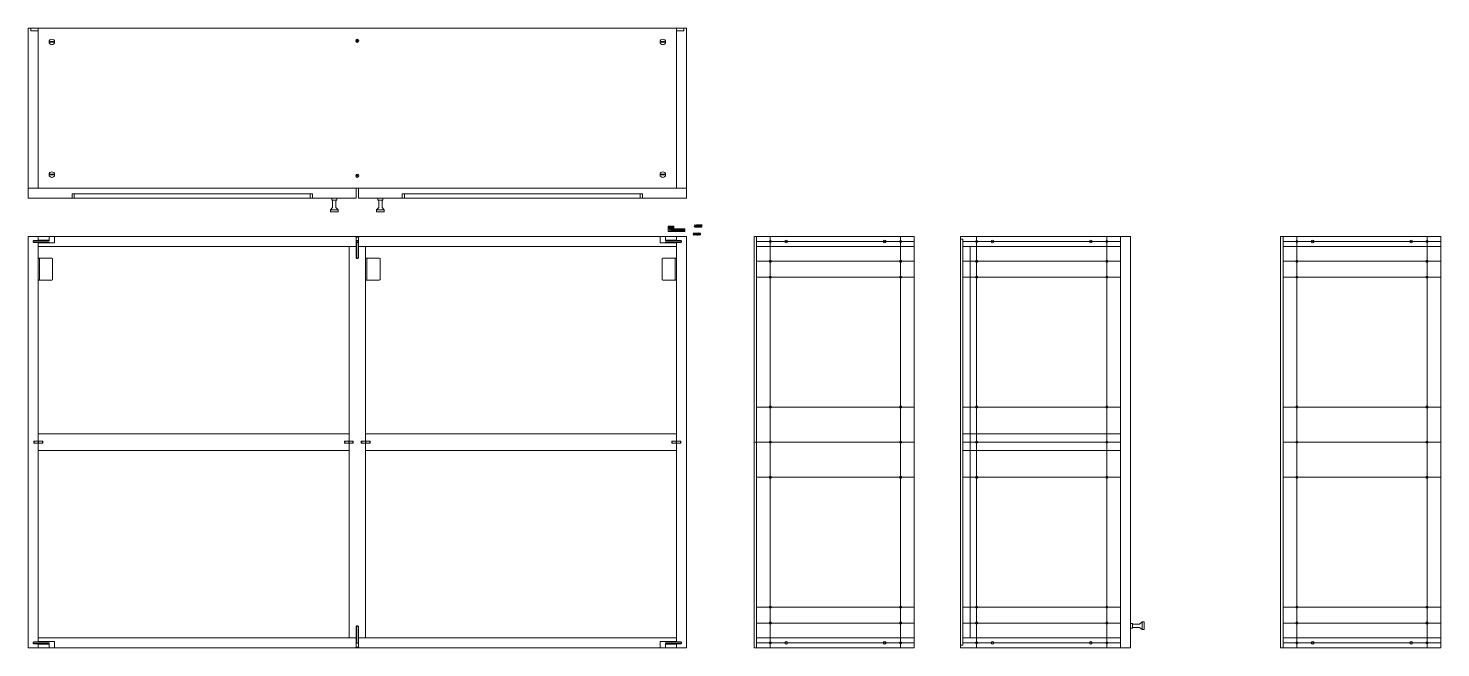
# Model space of a CAD drawing. Header units: centimetres. Extents: x -1165 to 380, y -206 to 683.
# Drawn here: x -1023 to -765.5, y -49 to 64 of the extents above; entities that cross this region are included whole.
import ezdxf

# ---------------------------------------------------------------- set-up
doc = ezdxf.new("R2010")
doc.units = ezdxf.units.CM
doc.header["$MEASUREMENT"] = 0
for name, color, linetype, lineweight in [('0_Num_Penna__6', 6, 'Continuous', 18), ('A-FURN_Num_Penna__251_Num_Penna__251_Num_Penna__2_Num_Penna__251_Num_Penna__251_Num_Penna__251_Num_Penna__251_Num_Penna__251_Num_Penna__251_Num_Penna__251_Num_Penna__251_Num_Penna__3_Num_Penna__3_Num_Penna__3_Num_Penna__3', 3, 'Continuous', 18), ('A-FURN_Num_Penna__252_Num_Penna__252_Num_Penna__3_Num_Penna__252_Num_Penna__252_Num_Penna__252_Num_Penna__252_Num_Penna__252_Num_Penna__252_Num_Penna__252_Num_Penna__252_Num_Penna__252_Num_Penna__252_Num_Penna__252_Num_Penna__3', 3, 'Continuous', 18), ('A-FURN_Num_Penna__252_Num_Penna__252_Num_Penna__3_Num_Penna__252_Num_Penna__252_Num_Penna__252_Num_Penna__252_Num_Penna__252_Num_Penna__252_Num_Penna__252_Num_Penna__252_Num_Penna__252_Num_Penna__252_Num_Penna__252_Num_Penna__5', 5, 'Continuous', 18), ('A-FURN_Num_Penna__252_Num_Penna__252_Num_Penna__3_Num_Penna__252_Num_Penna__252_Num_Penna__252_Num_Penna__252_Num_Penna__252_Num_Penna__252_Num_Penna__252_Num_Penna__252_Num_Penna__252_Num_Penna__252_Num_Penna__252_Num_Penna__6', 6, 'Continuous', 18), ('A-FURN_Num_Penna__252_Num_Penna__252_Num_Penna__3_Num_Penna__252_Num_Penna__252_Num_Penna__252_Num_Penna__252_Num_Penna__252_Num_Penna__252_Num_Penna__252_Num_Penna__252_Num_Penna__252_Num_Penna__252_Num_Penna__6_Num_Penna__6', 6, 'Continuous', 18), ('A-SECT-PATT_Num_Penna__6_Num_Penna__6_Num_Penna__6_Num_Penna__6_Num_Penna__6_Num_Penna__6_Num_Penna__6_Num_Penna__6_Num_Penna__6_Num_Penna__6_Num_Penna__6_Num_Penna__3_Num_Penna__3_Num_Penna__3', 3, 'Continuous', 18), ('A-SECT-PATT_Num_Penna__6_Num_Penna__6_Num_Penna__6_Num_Penna__6_Num_Penna__6_Num_Penna__6_Num_Penna__6_Num_Penna__6_Num_Penna__6_Num_Penna__6_Num_Penna__6_Num_Penna__6_Num_Penna__6_Num_Penna__6', 6, 'Continuous', 18), ('A-SECT-PATT_Num_Penna__6_Num_Penna__6_Num_Penna__6_Num_Penna__6_Num_Penna__6_Num_Penna__6_Num_Penna__6_Num_Penna__6_Num_Penna__6_Num_Penna__6_Num_Penna__6_Num_Penna__6_Num_Penna__6_Num_Penna__9', 9, 'Continuous', 18), ('INFO_Num_Penna__2_Num_Penna__2_Num_Penna__2_Num_Penna__2_Num_Penna__5', 5, 'Continuous', 18), ('PDF10_Solid Fills_Num_Penna__5_Num_Penna__5_Num_Penna__5_Num_Penna__5_Num_Penna__5_Num_Penna__5_Num_Penna__5_Num_Penna__5', 5, 'Continuous', 18), ('PDF16_Geometry_Num_Penna__5_Num_Penna__5_Num_Penna__5_Num_Penna__5_Num_Penna__5_Num_Penna__5_Num_Penna__5_Num_Penna__5_Num_Penna__5_Num_Penna__5_Num_Penna__5_Num_Penna__5_Num_Penna__5_Num_Penna__5', 5, 'Continuous', 18), ('PDF16_Geometry_Num_Penna__6_Num_Penna__6_Num_Penna__3_Num_Penna__3_Num_Penna__3_Num_Penna__3_Num_Penna__3_Num_Penna__3_Num_Penna__3_Num_Penna__3_Num_Penna__3_Num_Penna__3_Num_Penna__3_Num_Penna__3', 3, 'Continuous', 18), ('PDF16_Geometry_Num_Penna__6_Num_Penna__6_Num_Penna__6_Num_Penna__3_Num_Penna__3_Num_Penna__3_Num_Penna__3_Num_Penna__3_Num_Penna__9_Num_Penna__9_Num_Penna__9_Num_Penna__9_Num_Penna__9_Num_Penna__9', 9, 'Continuous', 18), ('PDF16_Geometry_Num_Penna__6_Num_Penna__6_Num_Penna__6_Num_Penna__6_Num_Penna__6_Num_Penna__6_Num_Penna__6_Num_Penna__6_Num_Penna__6_Num_Penna__6_Num_Penna__6_Num_Penna__6_Num_Penna__6_Num_Penna__6', 6, 'Continuous', 18), ('PDF22_Geometry_Num_Penna__1_Num_Penna__255_Num_Penna__3_Num_Penna__3_Num_Penna__3', 3, 'Continuous', 18), ('PDF22_Geometry_Num_Penna__1_Num_Penna__255_Num_Penna__3_Num_Penna__3_Num_Penna__6', 6, 'Continuous', 18), ('PDF22_Geometry_Num_Penna__1_Num_Penna__255_Num_Penna__5_Num_Penna__5_Num_Penna__5', 5, 'Continuous', 18), ('PDF2_Geometry_Num_Penna__7_Num_Penna__7_Num_Penna__7_Num_Penna__7_Num_Penna__7_Num_Penna__7_Num_Penna__7_Num_Penna__5', 5, 'Continuous', 18), ('PDF2_Geometry_Num_Penna__7_Num_Penna__7_Num_Penna__7_Num_Penna__7_Num_Penna__7_Num_Penna__7_Num_Penna__7_Num_Penna__6', 6, 'Continuous', 18), ('PDF_Geometry_Num_Penna__7_Num_Penna__7_Num_Penna__3_Num_Penna__6_Num_Penna__6_Num_Penna__6_Num_Penna__6_Num_Penna__6_Num_Penna__6_Num_Penna__6_Num_Penna__6_Num_Penna__6_Num_Penna__6_Num_Penna__6', 6, 'Continuous', 18), ('VITE_Num_Penna__5', 5, 'Continuous', 18), ('VITE_Num_Penna__6', 6, 'Continuous', 18), ('viti_Num_Penna__5', 5, 'Continuous', 18), ('viti_Num_Penna__6', 6, 'Continuous', 18)]:
    doc.layers.add(name, color=color, linetype=linetype, lineweight=lineweight)

msp = doc.modelspace()

# ---------------------------------------------------------------- linework, layer by layer
at = {"layer": '0_Num_Penna__6', "color": 6, "linetype": 'Continuous', "lineweight": 18}
for p, q in [((-1019.24, 25.33), (-1019.24, 26)), ((-1018.24, 24.84), (-1018.24, 26)), ((-907.84, 24.84), (-907.84, 26)), ((-906.84, 25.33), (-906.84, 26)), ((-906.34, 27.42), (-906.34, 27.87)), ((-906.34, 26.91), (-906.34, 27.42)), ((-905.34, 26.91), (-906.34, 26.91)), ((-905.34, 27.87), (-905.34, 27.4)), ((-903.34, 27.4), (-905.34, 27.4)), ((-1021.24, 25.33), (-1019.24, 25.33)), ((-1019.24, 24.84), (-1019.24, 24.87)), ((-1019.24, 24.84), (-1018.24, 24.84)), ((-906.84, 24.84), (-907.84, 24.84)), ((-904.84, 25.33), (-906.84, 25.33)), ((-906.84, 24.84), (-906.84, 24.87)), ((-1021.24, -48.33), (-1019.24, -48.33)), ((-1019.24, -47.85), (-1018.24, -47.85)), ((-1019.24, -47.85), (-1019.24, -47.87)), ((-1019.24, -48.33), (-1019.24, -49)), ((-1018.24, -47.85), (-1018.24, -49)), ((-906.84, -47.85), (-907.84, -47.85)), ((-907.84, -47.85), (-907.84, -49)), ((-906.84, -47.85), (-906.84, -47.87)), ((-904.84, -48.33), (-906.84, -48.33)), ((-906.84, -48.33), (-906.84, -49))]:
    msp.add_line(p, q, dxfattribs=at)
at = {"layer": 'A-FURN_Num_Penna__251_Num_Penna__251_Num_Penna__2_Num_Penna__251_Num_Penna__251_Num_Penna__251_Num_Penna__251_Num_Penna__251_Num_Penna__251_Num_Penna__251_Num_Penna__251_Num_Penna__3_Num_Penna__3_Num_Penna__3_Num_Penna__3', "color": 3, "linetype": 'Continuous', "lineweight": 18}
for p, q in [((-1015.04, 33), (-1014.64, 33)), ((-971.64, 33), (-971.24, 33)), ((-954.84, 33), (-954.44, 33)), ((-911.44, 33), (-911.04, 33))]:
    msp.add_line(p, q, dxfattribs=at)
at = {"layer": 'A-FURN_Num_Penna__252_Num_Penna__252_Num_Penna__3_Num_Penna__252_Num_Penna__252_Num_Penna__252_Num_Penna__252_Num_Penna__252_Num_Penna__252_Num_Penna__252_Num_Penna__252_Num_Penna__252_Num_Penna__252_Num_Penna__252_Num_Penna__3', "color": 3, "linetype": 'Continuous', "lineweight": 18}
for p, q in [((-962.74, 25.3), (-963.34, 25.3)), ((-962.74, 24.9), (-963.34, 24.9))]:
    msp.add_line(p, q, dxfattribs=at)
at = {"layer": 'A-FURN_Num_Penna__252_Num_Penna__252_Num_Penna__3_Num_Penna__252_Num_Penna__252_Num_Penna__252_Num_Penna__252_Num_Penna__252_Num_Penna__252_Num_Penna__252_Num_Penna__252_Num_Penna__252_Num_Penna__252_Num_Penna__252_Num_Penna__5', "color": 5, "linetype": 'Continuous', "lineweight": 18}
for p, q in [((-962.74, 26), (-963.34, 26)), ((-962.83, 25.88), (-963.24, 25.88)), ((-905.18, 27.3), (-905.18, 27.03)), ((-903.5, 27.3), (-903.5, 27.03)), ((-901.75, 26.58), (-901.83, 26.32)), ((-901.72, 26.32), (-901.64, 26.58)), ((-901.62, 26.58), (-901.7, 26.32)), ((-901.52, 28.06), (-901.6, 27.8)), ((-901.59, 26.32), (-901.51, 26.58)), ((-901.48, 26.58), (-901.56, 26.32)), ((-901.49, 27.8), (-901.41, 28.06)), ((-901.38, 28.06), (-901.46, 27.8)), ((-901.45, 26.32), (-901.37, 26.58)), ((-901.34, 26.58), (-901.43, 26.32)), ((-901.35, 27.8), (-901.27, 28.06)), ((-901.25, 28.06), (-901.33, 27.8)), ((-901.32, 26.32), (-901.24, 26.58)), ((-901.21, 26.58), (-901.29, 26.32)), ((-901.22, 27.8), (-901.14, 28.06)), ((-901.11, 28.06), (-901.19, 27.8)), ((-901.18, 26.32), (-901.1, 26.58)), ((-901.07, 26.58), (-901.15, 26.32)), ((-901.08, 27.8), (-901, 28.06)), ((-900.97, 28.06), (-901.06, 27.8)), ((-901.05, 26.32), (-900.97, 26.58)), ((-900.94, 26.58), (-901.02, 26.32)), ((-900.95, 27.8), (-900.87, 28.06)), ((-900.84, 28.06), (-900.92, 27.8)), ((-900.91, 26.32), (-900.83, 26.58)), ((-900.8, 26.58), (-900.88, 26.32)), ((-900.81, 27.8), (-900.73, 28.06)), ((-900.7, 28.06), (-900.78, 27.8)), ((-900.78, 26.32), (-900.7, 26.58)), ((-900.67, 26.58), (-900.75, 26.32)), ((-900.68, 27.8), (-900.6, 28.06)), ((-900.57, 28.06), (-900.65, 27.8)), ((-900.64, 26.32), (-900.56, 26.58)), ((-900.53, 26.58), (-900.61, 26.32)), ((-900.54, 27.8), (-900.46, 28.06)), ((-900.43, 28.06), (-900.51, 27.8)), ((-900.41, 27.8), (-900.33, 28.06)), ((-900.3, 28.06), (-900.38, 27.8)), ((-1021.24, 25.29), (-1021.24, 25.23)), ((-1021.24, 24.97), (-1021.24, 24.9)), ((-962.83, 25.16), (-963.24, 25.16)), ((-963.17, 24.95), (-963.17, 22.07)), ((-962.91, 22.07), (-962.91, 24.95)), ((-904.84, 25.29), (-904.84, 25.23)), ((-904.84, 24.97), (-904.84, 24.9)), ((-962.91, 22.07), (-963.17, 22.07)), ((-963.17, -47.96), (-963.17, -45.07)), ((-962.91, -45.07), (-963.17, -45.07)), ((-962.91, -45.07), (-962.91, -47.96)), ((-1021.24, -47.97), (-1021.24, -47.91)), ((-1021.24, -48.3), (-1021.24, -48.23)), ((-962.83, -48.16), (-963.24, -48.16)), ((-962.83, -48.88), (-963.24, -48.88)), ((-904.84, -47.97), (-904.84, -47.91)), ((-904.84, -48.3), (-904.84, -48.23)), ((-1019.24, -49), (-1018.24, -49)), ((-962.74, -49), (-963.34, -49))]:
    msp.add_line(p, q, dxfattribs=at)
for centre in [(-884.84, 25.1), (-866.89, 25.1), (-847.23, 25.1), (-829.28, 25.1), (-788.85, 25.1), (-770.9, 25.1), (-884.84, -48.1), (-866.89, -48.1), (-847.23, -48.1), (-829.28, -48.1), (-788.85, -48.1), (-770.9, -48.1)]:
    msp.add_circle(centre, 0.25, dxfattribs=at)
at = {"layer": 'A-FURN_Num_Penna__252_Num_Penna__252_Num_Penna__3_Num_Penna__252_Num_Penna__252_Num_Penna__252_Num_Penna__252_Num_Penna__252_Num_Penna__252_Num_Penna__252_Num_Penna__252_Num_Penna__252_Num_Penna__252_Num_Penna__252_Num_Penna__6', "color": 6, "linetype": 'Continuous', "lineweight": 18}
for p, q in [((-963.34, 25.88), (-963.34, 26)), ((-963.34, 25.88), (-963.24, 25.88)), ((-963.24, 25.88), (-963.24, 22.07)), ((-962.83, 25.88), (-962.74, 25.88)), ((-962.83, 25.88), (-962.83, 22.07)), ((-962.74, 26), (-962.74, 25.88)), ((-905.34, 26.94), (-905.34, 26.91)), ((-901.78, 26.58), (-901.76, 26.65)), ((-901.74, 26.63), (-901.75, 26.58)), ((-901.74, 26.25), (-901.72, 26.32)), ((-901.7, 26.32), (-901.72, 26.26)), ((-901.64, 26.58), (-901.62, 26.65)), ((-901.6, 26.63), (-901.62, 26.58)), ((-901.61, 26.25), (-901.59, 26.32)), ((-901.56, 26.32), (-901.58, 26.26)), ((-901.54, 28.06), (-901.52, 28.13)), ((-901.5, 28.11), (-901.52, 28.06)), ((-901.51, 27.73), (-901.49, 27.8)), ((-901.51, 26.58), (-901.49, 26.65)), ((-901.46, 27.8), (-901.48, 27.74)), ((-901.47, 26.63), (-901.48, 26.58)), ((-901.47, 26.25), (-901.45, 26.32)), ((-901.43, 26.32), (-901.44, 26.26)), ((-901.41, 28.06), (-901.39, 28.13)), ((-901.37, 28.11), (-901.38, 28.06)), ((-901.37, 27.73), (-901.35, 27.8)), ((-901.37, 26.58), (-901.35, 26.65)), ((-901.33, 27.8), (-901.35, 27.74)), ((-901.33, 26.63), (-901.34, 26.58)), ((-901.34, 26.25), (-901.32, 26.32)), ((-901.29, 26.32), (-901.31, 26.26)), ((-901.27, 28.06), (-901.25, 28.13)), ((-901.23, 28.11), (-901.25, 28.06)), ((-901.24, 27.73), (-901.22, 27.8)), ((-901.24, 26.58), (-901.22, 26.65)), ((-901.19, 27.8), (-901.21, 27.74)), ((-901.19, 26.63), (-901.21, 26.58)), ((-901.2, 26.25), (-901.18, 26.32)), ((-900.29, 27.73), (-901.19, 27.73)), ((-900.29, 27.73), (-901.19, 27.73)), ((-901.15, 26.32), (-901.17, 26.26)), ((-901.14, 28.06), (-901.12, 28.13)), ((-901.11, 28.2), (-901.11, 27.7)), ((-901.1, 28.11), (-901.11, 28.06)), ((-900.21, 27.93), (-901.11, 27.93)), ((-901.1, 27.73), (-901.08, 27.8)), ((-901.1, 26.58), (-901.08, 26.65)), ((-901.06, 27.8), (-901.07, 27.74)), ((-901.06, 26.63), (-901.07, 26.58)), ((-901.07, 26.25), (-901.05, 26.32)), ((-900.17, 28.13), (-901.06, 28.13)), ((-901.02, 26.32), (-901.04, 26.26)), ((-901, 28.06), (-900.98, 28.13)), ((-900.96, 28.11), (-900.97, 28.06)), ((-900.97, 27.73), (-900.95, 27.8)), ((-900.97, 26.58), (-900.95, 26.65)), ((-900.92, 27.8), (-900.94, 27.74)), ((-900.92, 26.63), (-900.94, 26.58)), ((-900.93, 26.25), (-900.91, 26.32)), ((-900.88, 26.32), (-900.9, 26.26)), ((-900.87, 28.06), (-900.85, 28.13)), ((-900.82, 28.11), (-900.84, 28.06)), ((-900.83, 27.73), (-900.81, 27.8)), ((-900.83, 26.58), (-900.81, 26.65)), ((-900.78, 27.8), (-900.8, 27.74)), ((-900.79, 26.63), (-900.8, 26.58)), ((-900.8, 26.25), (-900.78, 26.32)), ((-900.75, 26.32), (-900.77, 26.26)), ((-900.73, 28.06), (-900.71, 28.13)), ((-900.69, 28.11), (-900.7, 28.06)), ((-900.7, 27.73), (-900.68, 27.8)), ((-900.7, 26.58), (-900.68, 26.65)), ((-900.65, 27.8), (-900.67, 27.74)), ((-900.65, 26.63), (-900.67, 26.58)), ((-900.66, 26.25), (-900.64, 26.32)), ((-900.61, 26.32), (-900.63, 26.26)), ((-900.6, 28.06), (-900.58, 28.13)), ((-900.55, 28.11), (-900.57, 28.06)), ((-900.56, 27.73), (-900.54, 27.8)), ((-900.56, 26.58), (-900.54, 26.65)), ((-900.51, 27.8), (-900.53, 27.74)), ((-900.52, 26.63), (-900.53, 26.58)), ((-900.46, 28.06), (-900.44, 28.13)), ((-900.42, 28.11), (-900.43, 28.06)), ((-900.43, 27.73), (-900.41, 27.8)), ((-900.38, 27.8), (-900.4, 27.74)), ((-900.33, 28.06), (-900.31, 28.13)), ((-900.28, 28.11), (-900.3, 28.06)), ((-1021.24, 25.29), (-1022.07, 25.29)), ((-1022.07, 25.29), (-1022.07, 25.23)), ((-1022.07, 24.9), (-1022.07, 24.97)), ((-1021.24, 24.9), (-1022.07, 24.9)), ((-904.84, 25.29), (-904.01, 25.29)), ((-904.84, 24.9), (-904.01, 24.9)), ((-904.01, 25.29), (-904.01, 25.23)), ((-904.01, 24.9), (-904.01, 24.97)), ((-963.17, 22.07), (-963.24, 22.07)), ((-962.83, 22.07), (-962.91, 22.07)), ((-963.17, -45.07), (-963.24, -45.07)), ((-963.24, -48.88), (-963.24, -45.07)), ((-962.83, -45.07), (-962.91, -45.07)), ((-962.83, -48.88), (-962.83, -45.07)), ((-1021.24, -47.91), (-1022.07, -47.91)), ((-1022.07, -47.91), (-1022.07, -47.97)), ((-1022.07, -48.3), (-1022.07, -48.23)), ((-1021.24, -48.3), (-1022.07, -48.3)), ((-963.34, -48.88), (-963.24, -48.88)), ((-963.34, -48.88), (-963.34, -49)), ((-962.83, -48.88), (-962.74, -48.88)), ((-962.74, -49), (-962.74, -48.88)), ((-904.84, -47.91), (-904.01, -47.91)), ((-904.84, -48.3), (-904.01, -48.3)), ((-904.01, -47.91), (-904.01, -47.97)), ((-904.01, -48.3), (-904.01, -48.23))]:
    msp.add_line(p, q, dxfattribs=at)
at = {"layer": 'A-FURN_Num_Penna__252_Num_Penna__252_Num_Penna__3_Num_Penna__252_Num_Penna__252_Num_Penna__252_Num_Penna__252_Num_Penna__252_Num_Penna__252_Num_Penna__252_Num_Penna__252_Num_Penna__252_Num_Penna__252_Num_Penna__6_Num_Penna__6', "color": 6, "linetype": 'Continuous', "lineweight": 18}
for p, q in [((-964.54, 24.2), (-964.54, -11.26)), ((-961.54, 24.2), (-961.54, -11.26)), ((-964.54, -11.74), (-964.54, -47.2)), ((-961.54, -11.74), (-961.54, -47.2))]:
    msp.add_line(p, q, dxfattribs=at)
at = {"layer": 'A-SECT-PATT_Num_Penna__6_Num_Penna__6_Num_Penna__6_Num_Penna__6_Num_Penna__6_Num_Penna__6_Num_Penna__6_Num_Penna__6_Num_Penna__6_Num_Penna__6_Num_Penna__6_Num_Penna__3_Num_Penna__3_Num_Penna__3', "color": 3, "linetype": 'Continuous', "lineweight": 18}
for p, q in [((-887.74, 26), (-887.74, -49)), ((-863.99, 26), (-863.99, -49)), ((-850.13, 26), (-850.13, -49)), ((-826.38, 26), (-826.38, -49)), ((-791.75, 26), (-791.75, -49)), ((-768, 26), (-768, -49))]:
    msp.add_line(p, q, dxfattribs=at)
at = {"layer": 'A-SECT-PATT_Num_Penna__6_Num_Penna__6_Num_Penna__6_Num_Penna__6_Num_Penna__6_Num_Penna__6_Num_Penna__6_Num_Penna__6_Num_Penna__6_Num_Penna__6_Num_Penna__6_Num_Penna__6_Num_Penna__6_Num_Penna__6', "color": 6, "linetype": 'Continuous', "lineweight": 18}
for p, q in [((-1015.04, 33.8), (-1015.04, 33)), ((-1014.64, 33.8), (-1014.64, 33)), ((-971.64, 33.8), (-971.64, 33)), ((-971.24, 33.8), (-971.24, 33)), ((-954.84, 33.8), (-954.84, 33)), ((-954.44, 33.8), (-954.44, 33)), ((-911.44, 33.8), (-911.44, 33)), ((-911.04, 33.8), (-911.04, 33)), ((-890.24, 26), (-890.24, -49)), ((-794.25, 26), (-794.25, -49)), ((-852.63, 25.55), (-852.63, -48.55))]:
    msp.add_line(p, q, dxfattribs=at)
at = {"layer": 'A-SECT-PATT_Num_Penna__6_Num_Penna__6_Num_Penna__6_Num_Penna__6_Num_Penna__6_Num_Penna__6_Num_Penna__6_Num_Penna__6_Num_Penna__6_Num_Penna__6_Num_Penna__6_Num_Penna__6_Num_Penna__6_Num_Penna__9', "color": 9, "linetype": 'Continuous', "lineweight": 18}
msp.add_line((-851.28, 24.2), (-851.28, -47.2), dxfattribs=at)
at = {"layer": 'INFO_Num_Penna__2_Num_Penna__2_Num_Penna__2_Num_Penna__2_Num_Penna__5', "color": 5, "linetype": 'Continuous', "lineweight": 18}
for p, q in [((-1020.97, 22.05), (-1021.24, 22.05)), ((-1020.99, 21.91), (-1020.99, 18.19)), ((-1020.97, 22.05), (-1018.73, 22.05)), ((-1018.6, 18.19), (-1018.6, 21.91)), ((-961.27, 22.05), (-961.54, 22.05)), ((-961.29, 21.91), (-961.29, 18.19)), ((-961.27, 22.05), (-959.03, 22.05)), ((-958.9, 18.19), (-958.9, 21.91)), ((-907.48, 18.19), (-907.48, 21.91)), ((-905.11, 22.05), (-907.35, 22.05)), ((-905.11, 22.05), (-904.84, 22.05)), ((-905.09, 21.91), (-905.09, 18.19)), ((-1021.24, 18.05), (-1020.97, 18.05)), ((-1020.97, 18.05), (-1018.73, 18.05)), ((-961.54, 18.05), (-961.27, 18.05)), ((-961.27, 18.05), (-959.03, 18.05)), ((-905.11, 18.05), (-907.35, 18.05)), ((-904.84, 18.05), (-905.11, 18.05))]:
    msp.add_line(p, q, dxfattribs=at)
for centre, start, end in [((-1021.13, 21.91), 0.4383, 85.0259), ((-1018.74, 21.91), 0.4383, 85.0259), ((-961.43, 21.91), 0.4383, 85.0259), ((-959.04, 21.91), 0.4383, 85.0259), ((-907.34, 21.91), 94.9741, 179.5617), ((-904.95, 21.91), 94.9741, 179.5617), ((-1021.13, 18.19), 274.9741, 359.5617), ((-1018.74, 18.19), 274.9741, 359.5617), ((-961.43, 18.19), 274.9741, 359.5617), ((-959.04, 18.19), 274.9741, 359.5617), ((-907.34, 18.19), 180.4383, 265.0259), ((-904.95, 18.19), 180.4383, 265.0259)]:
    msp.add_arc(centre, 0.142, start, end, dxfattribs=at)
at = {"layer": 'PDF10_Solid Fills_Num_Penna__5_Num_Penna__5_Num_Penna__5_Num_Penna__5_Num_Penna__5_Num_Penna__5_Num_Penna__5_Num_Penna__5', "color": 5, "linetype": 'Continuous', "lineweight": 18}
for p, q in [((-1018.49, 61.55), (-1018.99, 61.55)), ((-1018.49, 61.45), (-1018.99, 61.45)), ((-963.16, 61.7), (-963.09, 61.8)), ((-963.16, 61.7), (-963.09, 61.6)), ((-963.09, 61.8), (-962.98, 61.8)), ((-963.09, 61.6), (-962.98, 61.6)), ((-962.92, 61.7), (-962.98, 61.8)), ((-962.92, 61.7), (-962.98, 61.6)), ((-907.59, 61.55), (-907.09, 61.55)), ((-907.59, 61.45), (-907.09, 61.45)), ((-1018.49, 37.35), (-1018.99, 37.35)), ((-1018.49, 37.25), (-1018.99, 37.25)), ((-963.16, 37.1), (-963.09, 37.2)), ((-963.16, 37.1), (-963.09, 37)), ((-963.09, 37.2), (-962.98, 37.2)), ((-963.09, 37), (-962.98, 37)), ((-962.92, 37.1), (-962.98, 37.2)), ((-962.92, 37.1), (-962.98, 37)), ((-907.59, 37.35), (-907.09, 37.35)), ((-907.59, 37.25), (-907.09, 37.25))]:
    msp.add_line(p, q, dxfattribs=at)
for centre, radius in [((-1018.74, 61.5), 0.5), ((-963.04, 61.7), 0.3), ((-907.34, 61.5), 0.5), ((-1018.74, 37.3), 0.5), ((-963.04, 37.1), 0.3), ((-907.34, 37.3), 0.5)]:
    msp.add_circle(centre, radius, dxfattribs=at)
for centre, start, end in [((-1018.99, 61.5), 90, 270), ((-1018.49, 61.5), 270, 90), ((-907.59, 61.5), 90, 270), ((-907.09, 61.5), 270, 90), ((-1018.99, 37.3), 90, 270), ((-1018.49, 37.3), 270, 90), ((-907.59, 37.3), 90, 270), ((-907.09, 37.3), 270, 90)]:
    msp.add_arc(centre, 0.05, start, end, dxfattribs=at)
at = {"layer": 'PDF16_Geometry_Num_Penna__5_Num_Penna__5_Num_Penna__5_Num_Penna__5_Num_Penna__5_Num_Penna__5_Num_Penna__5_Num_Penna__5_Num_Penna__5_Num_Penna__5_Num_Penna__5_Num_Penna__5_Num_Penna__5_Num_Penna__5', "color": 5, "linetype": 'Continuous', "lineweight": 18}
for p, q in [((-967.94, 30.89), (-967.54, 31.32)), ((-966.79, 33), (-967.69, 33)), ((-967.69, 32.63), (-967.69, 33)), ((-966.79, 32.63), (-967.69, 32.63)), ((-967.54, 31.32), (-967.54, 32.48)), ((-966.94, 31.32), (-966.94, 32.48)), ((-966.54, 30.89), (-966.94, 31.32)), ((-966.79, 32.63), (-966.79, 33)), ((-959.54, 30.89), (-959.14, 31.32)), ((-958.39, 33), (-959.29, 33)), ((-959.29, 32.63), (-959.29, 33)), ((-958.39, 32.63), (-959.29, 32.63)), ((-959.14, 31.32), (-959.14, 32.48)), ((-958.54, 31.32), (-958.54, 32.48)), ((-958.14, 30.89), (-958.54, 31.32)), ((-958.39, 32.63), (-958.39, 33)), ((-966.54, 30.89), (-967.94, 30.89)), ((-967.94, 30.5), (-967.94, 30.89)), ((-966.54, 30.5), (-967.94, 30.5)), ((-966.54, 30.5), (-966.54, 30.89)), ((-958.14, 30.89), (-959.54, 30.89)), ((-959.54, 30.5), (-959.54, 30.89)), ((-958.14, 30.5), (-959.54, 30.5)), ((-958.14, 30.5), (-958.14, 30.89)), ((-821.72, -44.56), (-822.08, -44.56)), ((-822.08, -44.56), (-822.08, -45.45)), ((-821.72, -45.45), (-822.08, -45.45)), ((-821.72, -44.56), (-821.72, -45.45)), ((-820.41, -44.7), (-821.57, -44.7)), ((-820.41, -45.3), (-821.57, -45.3)), ((-819.97, -44.3), (-820.41, -44.7)), ((-819.97, -45.7), (-820.41, -45.3)), ((-819.58, -44.3), (-819.97, -44.3)), ((-819.97, -44.3), (-819.97, -45.7)), ((-819.58, -45.7), (-819.97, -45.7)), ((-819.58, -44.3), (-819.58, -45.7))]:
    msp.add_line(p, q, dxfattribs=at)
for centre, start, end in [((-967.69, 32.48), 0, 90), ((-966.79, 32.48), 90, 180), ((-959.29, 32.48), 0, 90), ((-958.39, 32.48), 90, 180), ((-821.57, -44.56), 180, 270), ((-821.57, -45.45), 90, 180)]:
    msp.add_arc(centre, 0.148, start, end, dxfattribs=at)
at = {"layer": 'PDF16_Geometry_Num_Penna__6_Num_Penna__6_Num_Penna__3_Num_Penna__3_Num_Penna__3_Num_Penna__3_Num_Penna__3_Num_Penna__3_Num_Penna__3_Num_Penna__3_Num_Penna__3_Num_Penna__3_Num_Penna__3_Num_Penna__3', "color": 3, "linetype": 'Continuous', "lineweight": 18}
for p, q in [((-1022.59, 64), (-1021.24, 64)), ((-904.84, 64), (-903.49, 64))]:
    msp.add_line(p, q, dxfattribs=at)
at = {"layer": 'PDF16_Geometry_Num_Penna__6_Num_Penna__6_Num_Penna__6_Num_Penna__3_Num_Penna__3_Num_Penna__3_Num_Penna__3_Num_Penna__3_Num_Penna__9_Num_Penna__9_Num_Penna__9_Num_Penna__9_Num_Penna__9_Num_Penna__9', "color": 9, "linetype": 'Continuous', "lineweight": 18}
for p, q in [((-890.24, 25.1), (-861.49, 25.1)), ((-890.24, 24.2), (-861.49, 24.2)), ((-852.63, 25.1), (-823.88, 25.1)), ((-794.25, 25.1), (-765.5, 25.1)), ((-794.25, 24.2), (-765.5, 24.2)), ((-890.24, 21.5), (-861.49, 21.5)), ((-852.63, 21.5), (-823.88, 21.5)), ((-794.25, 21.5), (-765.5, 21.5)), ((-890.24, 18.6), (-861.49, 18.6)), ((-852.63, 18.6), (-823.88, 18.6)), ((-794.25, 18.6), (-765.5, 18.6)), ((-890.24, -41.6), (-861.49, -41.6)), ((-852.63, -41.6), (-823.88, -41.6)), ((-794.25, -41.6), (-765.5, -41.6)), ((-890.24, -44.5), (-861.49, -44.5)), ((-852.63, -44.5), (-823.88, -44.5)), ((-794.25, -44.5), (-765.5, -44.5)), ((-890.24, -47.2), (-861.49, -47.2)), ((-890.24, -48.1), (-861.49, -48.1)), ((-852.63, -48.1), (-823.88, -48.1)), ((-794.25, -47.2), (-765.5, -47.2)), ((-794.25, -48.1), (-765.5, -48.1))]:
    msp.add_line(p, q, dxfattribs=at)
at = {"layer": 'PDF16_Geometry_Num_Penna__6_Num_Penna__6_Num_Penna__6_Num_Penna__6_Num_Penna__6_Num_Penna__6_Num_Penna__6_Num_Penna__6_Num_Penna__6_Num_Penna__6_Num_Penna__6_Num_Penna__6_Num_Penna__6_Num_Penna__6', "color": 6, "linetype": 'Continuous', "lineweight": 18}
for p, q in [((-1023.04, 64), (-1022.59, 64)), ((-1023.04, 64), (-1023.04, 33)), ((-1022.59, 64), (-1022.59, 63.55)), ((-1022.59, 63.55), (-1021.24, 63.55)), ((-1021.24, 64), (-1021.24, 34.8)), ((-1021.24, 64), (-904.84, 64)), ((-904.84, 64), (-904.84, 34.8)), ((-903.49, 63.55), (-904.84, 63.55)), ((-903.49, 64), (-903.49, 63.55)), ((-903.49, 64), (-903.04, 64)), ((-903.04, 64), (-903.04, 33)), ((-1023.04, 34.8), (-903.04, 34.8)), ((-1015.04, 33.8), (-971.24, 33.8)), ((-963.24, 33), (-963.24, 34.8)), ((-962.84, 33), (-962.84, 34.8)), ((-954.84, 33.8), (-911.04, 33.8)), ((-1023.04, 33), (-1015.04, 33)), ((-1014.64, 33), (-971.64, 33)), ((-971.24, 33), (-963.24, 33)), ((-962.84, 33), (-954.84, 33)), ((-954.44, 33), (-911.44, 33)), ((-911.04, 33), (-903.04, 33)), ((-1023.04, 26), (-1023.04, -49)), ((-1023.04, 26), (-907.84, 26)), ((-1021.24, 26), (-1021.24, 25.29)), ((-906.84, 26), (-903.04, 26)), ((-903.04, 26), (-903.04, -49)), ((-890.69, -49), (-890.69, 26)), ((-890.69, 26), (-861.49, 26)), ((-861.49, 26), (-861.49, -49)), ((-853.08, -48.55), (-853.08, 26)), ((-853.08, 26), (-822.08, 26)), ((-853.08, 25.55), (-853.08, 26)), ((-823.88, 26), (-823.88, -49)), ((-822.08, 26), (-822.08, -49)), ((-794.7, -49), (-794.7, 26)), ((-794.7, 26), (-765.5, 26)), ((-765.5, 26), (-765.5, -49)), ((-1021.24, 25.33), (-1021.24, 25.29)), ((-1021.24, 24.9), (-1021.24, -11.26)), ((-1021.24, 24.2), (-963.24, 24.2)), ((-962.83, 24.2), (-904.84, 24.2)), ((-904.84, 25.33), (-904.84, 25.29)), ((-904.84, 24.9), (-904.84, 24.87)), ((-904.84, 24.2), (-904.84, -11.26)), ((-853.08, 25.55), (-852.63, 25.55)), ((-852.63, 24.2), (-823.88, 24.2)), ((-1021.24, -11.74), (-1021.24, -47.91)), ((-904.84, -11.74), (-904.84, -47.91)), ((-1021.24, -47.2), (-963.24, -47.2)), ((-1021.24, -48.33), (-1021.24, -48.3)), ((-1021.24, -48.3), (-1021.24, -49)), ((-962.83, -47.2), (-904.84, -47.2)), ((-904.84, -48.33), (-904.84, -48.3)), ((-904.84, -48.33), (-904.84, -49)), ((-853.08, -49), (-853.08, -48.55)), ((-853.08, -48.55), (-852.63, -48.55)), ((-852.63, -47.2), (-823.88, -47.2)), ((-852.63, -48.55), (-852.63, -47.2)), ((-1023.04, -49), (-1019.24, -49)), ((-1018.24, -49), (-907.84, -49)), ((-906.84, -49), (-903.04, -49)), ((-890.69, -49), (-861.49, -49)), ((-853.08, -49), (-822.08, -49)), ((-794.7, -49), (-765.5, -49))]:
    msp.add_line(p, q, dxfattribs=at)
at = {"layer": 'PDF22_Geometry_Num_Penna__1_Num_Penna__255_Num_Penna__3_Num_Penna__3_Num_Penna__3', "color": 3, "linetype": 'Continuous', "lineweight": 18}
for p, q in [((-861.49, -5.1), (-890.24, -5.1)), ((-823.88, -5.1), (-852.63, -5.1)), ((-765.5, -5.1), (-794.25, -5.1)), ((-861.49, -11.5), (-890.69, -11.5)), ((-823.88, -11.5), (-852.63, -11.5)), ((-765.5, -11.5), (-794.25, -11.5)), ((-861.49, -17.9), (-890.24, -17.9)), ((-823.88, -17.9), (-852.63, -17.9)), ((-765.5, -17.9), (-794.25, -17.9))]:
    msp.add_line(p, q, dxfattribs=at)
at = {"layer": 'PDF22_Geometry_Num_Penna__1_Num_Penna__255_Num_Penna__3_Num_Penna__3_Num_Penna__6', "color": 6, "linetype": 'Continuous', "lineweight": 18}
for p, q in [((-964.54, -10), (-1021.24, -10)), ((-904.84, -10), (-961.54, -10)), ((-823.88, -10), (-852.63, -10)), ((-964.54, -13), (-1021.24, -13)), ((-904.84, -13), (-961.54, -13)), ((-823.88, -13), (-852.63, -13))]:
    msp.add_line(p, q, dxfattribs=at)
at = {"layer": 'PDF22_Geometry_Num_Penna__1_Num_Penna__255_Num_Penna__5_Num_Penna__5_Num_Penna__5', "color": 5, "linetype": 'Continuous', "lineweight": 18}
for centre in [(-887.74, 25.1), (-863.99, 25.1), (-850.13, 25.1), (-826.38, 25.1), (-791.75, 25.1), (-768, 25.1), (-887.74, 21.5), (-863.99, 21.5), (-850.13, 21.5), (-826.38, 21.5), (-791.75, 21.5), (-768, 21.5), (-887.74, 18.6), (-863.99, 18.6), (-850.13, 18.6), (-826.38, 18.6), (-791.75, 18.6), (-768, 18.6), (-887.74, -5.1), (-863.99, -5.1), (-850.13, -5.1), (-826.38, -5.1), (-791.75, -5.1), (-768, -5.1), (-887.74, -11.5), (-863.99, -11.5), (-850.13, -11.5), (-826.38, -11.5), (-791.75, -11.5), (-768, -11.5), (-887.74, -17.9), (-863.99, -17.9), (-850.13, -17.9), (-826.38, -17.9), (-791.75, -17.9), (-768, -17.9), (-887.74, -41.6), (-863.99, -41.6), (-850.13, -41.6), (-826.38, -41.6), (-791.75, -41.6), (-768, -41.6), (-887.74, -44.5), (-863.99, -44.5), (-850.13, -44.5), (-826.38, -44.5), (-791.75, -44.5), (-768, -44.5), (-887.74, -48.1), (-863.99, -48.1), (-850.13, -48.1), (-826.38, -48.1), (-791.75, -48.1), (-768, -48.1)]:
    msp.add_circle(centre, 0.2, dxfattribs=at)
at = {"layer": 'PDF2_Geometry_Num_Penna__7_Num_Penna__7_Num_Penna__7_Num_Penna__7_Num_Penna__7_Num_Penna__7_Num_Penna__7_Num_Penna__5', "color": 5, "linetype": 'Continuous', "lineweight": 18, "flags": 128}
for points in [[(-963.24, 25.16), (-963.24, 25.88)], [(-1019.24, 25.23), (-1022.07, 25.23)], [(-1022.07, 24.97), (-1019.24, 24.97)], [(-963.24, 25.16), (-963.17, 24.95)], [(-962.83, 25.16), (-962.91, 24.95)], [(-906.84, 25.23), (-904.01, 25.23)], [(-904.01, 24.97), (-906.84, 24.97)], [(-1022.07, -47.97), (-1019.24, -47.97)], [(-1019.24, -48.23), (-1022.07, -48.23)], [(-963.24, -48.16), (-963.17, -47.96)], [(-963.24, -48.16), (-963.24, -48.88)], [(-962.83, -48.16), (-962.91, -47.96)], [(-904.01, -47.97), (-906.84, -47.97)], [(-906.84, -48.23), (-904.01, -48.23)]]:
    msp.add_lwpolyline(points, dxfattribs=at)
at = {"layer": 'PDF2_Geometry_Num_Penna__7_Num_Penna__7_Num_Penna__7_Num_Penna__7_Num_Penna__7_Num_Penna__7_Num_Penna__7_Num_Penna__6', "color": 6, "linetype": 'Continuous', "lineweight": 18, "flags": 128}
for points in [[(-901.72, 26.32), (-901.83, 26.32)], [(-901.75, 26.58), (-901.64, 26.58)], [(-901.59, 26.32), (-901.7, 26.32)], [(-901.62, 26.58), (-901.51, 26.58)], [(-901.49, 27.8), (-901.6, 27.8)], [(-901.45, 26.32), (-901.56, 26.32)], [(-901.52, 28.06), (-901.41, 28.06)], [(-901.48, 26.58), (-901.37, 26.58)], [(-901.35, 27.8), (-901.46, 27.8)], [(-901.32, 26.32), (-901.43, 26.32)], [(-901.38, 28.06), (-901.27, 28.06)], [(-901.34, 26.58), (-901.24, 26.58)], [(-901.22, 27.8), (-901.33, 27.8)], [(-901.18, 26.32), (-901.29, 26.32)], [(-901.25, 28.06), (-901.14, 28.06)], [(-901.21, 26.58), (-901.1, 26.58)], [(-901.08, 27.8), (-901.19, 27.8)], [(-901.05, 26.32), (-901.15, 26.32)], [(-901.11, 28.06), (-901, 28.06)], [(-901.07, 26.58), (-900.97, 26.58)], [(-900.95, 27.8), (-901.06, 27.8)], [(-900.91, 26.32), (-901.02, 26.32)], [(-900.97, 28.06), (-900.87, 28.06)], [(-900.94, 26.58), (-900.83, 26.58)], [(-900.81, 27.8), (-900.92, 27.8)], [(-900.78, 26.32), (-900.88, 26.32)], [(-900.84, 28.06), (-900.73, 28.06)], [(-900.8, 26.58), (-900.7, 26.58)], [(-900.68, 27.8), (-900.78, 27.8)], [(-900.64, 26.32), (-900.75, 26.32)], [(-900.7, 28.06), (-900.6, 28.06)], [(-900.67, 26.58), (-900.56, 26.58)], [(-900.54, 27.8), (-900.65, 27.8)], [(-900.57, 28.06), (-900.46, 28.06)], [(-900.41, 27.8), (-900.51, 27.8)], [(-900.43, 28.06), (-900.33, 28.06)]]:
    msp.add_lwpolyline(points, dxfattribs=at)
for points in [[(-901.76, 26.65, -0.19894), (-901.74, 26.63)], [(-901.72, 26.26, -0.198716), (-901.74, 26.25)], [(-901.62, 26.65, -0.199007), (-901.6, 26.63)], [(-901.58, 26.26, -0.199628), (-901.61, 26.25)], [(-901.52, 28.13, -0.19894), (-901.5, 28.11)], [(-901.48, 27.74, -0.198716), (-901.51, 27.73)], [(-901.49, 26.65, -0.198898), (-901.47, 26.63)], [(-901.44, 26.26, -0.198514), (-901.47, 26.25)], [(-901.39, 28.13, -0.199007), (-901.37, 28.11)], [(-901.35, 27.74, -0.199628), (-901.37, 27.73)], [(-901.35, 26.65, -0.198954), (-901.33, 26.63)], [(-901.31, 26.26, -0.199281), (-901.34, 26.25)], [(-901.25, 28.13, -0.198898), (-901.23, 28.11)], [(-901.21, 27.74, -0.198514), (-901.24, 27.73)], [(-901.22, 26.65, -0.19894), (-901.19, 26.63)], [(-901.17, 26.26, -0.198716), (-901.2, 26.25)], [(-901.12, 28.13, -0.198954), (-901.1, 28.11)], [(-901.07, 27.74, -0.199281), (-901.1, 27.73)], [(-901.08, 26.65, -0.199007), (-901.06, 26.63)], [(-901.04, 26.26, -0.199628), (-901.07, 26.25)], [(-900.98, 28.13, -0.19894), (-900.96, 28.11)], [(-900.94, 27.74, -0.198716), (-900.97, 27.73)], [(-900.95, 26.65, -0.198898), (-900.92, 26.63)], [(-900.9, 26.26, -0.198514), (-900.93, 26.25)], [(-900.85, 28.13, -0.199007), (-900.82, 28.11)], [(-900.8, 27.74, -0.199628), (-900.83, 27.73)], [(-900.81, 26.65, -0.198954), (-900.79, 26.63)], [(-900.77, 26.26, -0.199281), (-900.8, 26.25)], [(-900.71, 28.13, -0.198898), (-900.69, 28.11)], [(-900.67, 27.74, -0.198514), (-900.7, 27.73)], [(-900.68, 26.65, -0.19894), (-900.65, 26.63)], [(-900.63, 26.26, -0.198716), (-900.66, 26.25)], [(-900.53, 26.58), (-900.5, 26.58, -0.19953), (-900.49, 26.57, -0.116877), (-900.46, 26.54, -0.162888), (-900.46, 26.37, -0.116832), (-900.49, 26.33, -0.198418), (-900.5, 26.32), (-900.61, 26.32)], [(-900.58, 28.13, -0.198954), (-900.55, 28.11)], [(-900.53, 27.74, -0.199281), (-900.56, 27.73)], [(-900.54, 26.65, -0.199007), (-900.52, 26.63)], [(-900.44, 28.13, -0.19894), (-900.42, 28.11)], [(-900.4, 27.74, -0.198716), (-900.43, 27.73)], [(-900.3, 28.06), (-900.27, 28.06, -0.19953), (-900.25, 28.05, -0.116877), (-900.23, 28.01, -0.162888), (-900.23, 27.85, -0.116832), (-900.25, 27.81, -0.198418), (-900.27, 27.8), (-900.38, 27.8)], [(-900.31, 28.13, -0.199007), (-900.28, 28.11)], [(-1022.07, 25.23), (-1022.08, 25.23, 0.19953), (-1022.1, 25.22, 0.116877), (-1022.12, 25.18, 0.162888), (-1022.12, 25.01, 0.116832), (-1022.1, 24.97, 0.198418), (-1022.08, 24.97), (-1022.07, 24.97)], [(-904.01, 25.23), (-903.99, 25.23, -0.19953), (-903.98, 25.22, -0.116877), (-903.95, 25.18, -0.162888), (-903.95, 25.01, -0.116832), (-903.98, 24.97, -0.198418), (-903.99, 24.97), (-904.01, 24.97)], [(-962.91, 22.07), (-962.91, 22.05, -0.19953), (-962.92, 22.03, -0.116877), (-962.95, 22.01, -0.162888), (-963.12, 22.01, -0.116832), (-963.16, 22.03, -0.198418), (-963.17, 22.05), (-963.17, 22.07)], [(-962.91, -45.07), (-962.91, -45.06, 0.19953), (-962.92, -45.04, 0.116877), (-962.95, -45.02, 0.162888), (-963.12, -45.02, 0.116832), (-963.16, -45.04, 0.198418), (-963.17, -45.06), (-963.17, -45.07)], [(-1022.07, -48.23), (-1022.08, -48.23, -0.19953), (-1022.1, -48.23, -0.116877), (-1022.12, -48.19, -0.162888), (-1022.12, -48.02, -0.116832), (-1022.1, -47.98, -0.198418), (-1022.08, -47.97), (-1022.07, -47.97)], [(-904.01, -48.23), (-903.99, -48.23, 0.19953), (-903.98, -48.23, 0.116877), (-903.95, -48.19, 0.162888), (-903.95, -48.02, 0.116832), (-903.98, -47.98, 0.198418), (-903.99, -47.97), (-904.01, -47.97)]]:
    msp.add_lwpolyline(points, format="xyb", dxfattribs=at)
at = {"layer": 'PDF_Geometry_Num_Penna__7_Num_Penna__7_Num_Penna__3_Num_Penna__6_Num_Penna__6_Num_Penna__6_Num_Penna__6_Num_Penna__6_Num_Penna__6_Num_Penna__6_Num_Penna__6_Num_Penna__6_Num_Penna__6_Num_Penna__6', "color": 6, "linetype": 'Continuous', "lineweight": 18}
for p, q in [((-904.84, 26), (-904.84, 25.33)), ((-904.84, 24.87), (-904.84, 24.2))]:
    msp.add_line(p, q, dxfattribs=at)
at = {"layer": 'VITE_Num_Penna__5', "color": 5, "linetype": 'Continuous', "lineweight": 18}
for p, q in [((-1019.24, 26), (-1018.24, 26)), ((-906.84, 26), (-907.84, 26)), ((-905.98, 27.8), (-906.34, 27.8)), ((-905.98, 27.42), (-906.34, 27.42)), ((-906.19, 27.8), (-906.19, 27.42)), ((-905.34, 27.35), (-906.02, 27.35)), ((-905.34, 26.99), (-906.02, 26.99)), ((-905.98, 27.42), (-905.98, 27.8)), ((-905.34, 27.8), (-905.94, 27.8)), ((-905.94, 27.42), (-905.94, 27.8)), ((-905.34, 27.42), (-905.94, 27.42)), ((-905.88, 27.73), (-905.88, 27.5)), ((-905.55, 27.73), (-905.88, 27.73)), ((-905.55, 27.5), (-905.88, 27.5)), ((-905.85, 26.99), (-905.85, 27.35)), ((-905.85, 27.35), (-905.68, 27.35)), ((-905.85, 26.99), (-905.68, 26.99)), ((-905.68, 27.35), (-905.68, 26.99)), ((-905.68, 27.24), (-905.34, 27.24)), ((-905.68, 27.1), (-905.34, 27.1)), ((-905.55, 27.73), (-905.55, 27.5)), ((-905.49, 27.8), (-905.49, 27.42)), ((-905.49, 27.35), (-905.49, 27.24)), ((-905.49, 27.1), (-905.49, 26.99)), ((-905.34, 27.4), (-905.34, 26.94)), ((-905.18, 27.3), (-905.34, 27.4)), ((-905.18, 27.03), (-905.34, 26.94)), ((-905.28, 27.36), (-903.4, 27.36)), ((-903.41, 26.98), (-905.28, 26.98)), ((-905.19, 27.03), (-903.5, 27.03)), ((-905.18, 27.3), (-903.5, 27.3)), ((-903.5, 27.24), (-905.18, 27.24)), ((-905.18, 27.09), (-903.5, 27.09)), ((-903.5, 27.3), (-903.34, 27.4)), ((-903.5, 27.03), (-903.34, 26.94)), ((-903.34, 27.4), (-903.34, 26.94)), ((-1019.24, 25.33), (-1019.24, 25.23)), ((-1019.24, 24.97), (-1019.24, 24.87)), ((-906.84, 25.33), (-906.84, 25.23)), ((-906.84, 24.97), (-906.84, 24.87)), ((-1019.24, -47.97), (-1019.24, -47.87)), ((-1019.24, -48.33), (-1019.24, -48.23)), ((-906.84, -47.97), (-906.84, -47.87)), ((-906.84, -48.33), (-906.84, -48.23)), ((-906.84, -49), (-907.84, -49))]:
    msp.add_line(p, q, dxfattribs=at)
msp.add_arc((-906.02, 27.17), 0.179, 90, 270, dxfattribs=at)
at = {"layer": 'VITE_Num_Penna__6', "color": 6, "linetype": 'Continuous', "lineweight": 18}
for p, q in [((-905.34, 27.87), (-906.34, 27.87)), ((-905.34, 26.94), (-903.34, 26.94)), ((-1019.24, 24.87), (-1021.24, 24.87)), ((-906.84, 24.87), (-904.84, 24.87)), ((-1019.24, -47.87), (-1021.24, -47.87)), ((-906.84, -47.87), (-904.84, -47.87))]:
    msp.add_line(p, q, dxfattribs=at)
at = {"layer": 'viti_Num_Penna__5', "color": 5, "linetype": 'Continuous', "lineweight": 18}
for p, q in [((-1021.94, -11.3), (-1021.94, -11.7)), ((-1021.24, -11.3), (-1021.24, -11.7)), ((-1021.17, -11.3), (-1021.17, -11.7)), ((-1020.47, -11.3), (-1020.47, -11.7)), ((-965.31, -11.3), (-965.31, -11.7)), ((-964.61, -11.3), (-964.61, -11.7)), ((-964.54, -11.3), (-964.54, -11.7)), ((-963.84, -11.3), (-963.84, -11.7)), ((-962.24, -11.3), (-962.24, -11.7)), ((-961.54, -11.3), (-961.54, -11.7)), ((-961.47, -11.3), (-961.47, -11.7)), ((-960.77, -11.3), (-960.77, -11.7)), ((-905.61, -11.3), (-905.61, -11.7)), ((-904.91, -11.3), (-904.91, -11.7)), ((-904.84, -11.3), (-904.84, -11.7)), ((-904.14, -11.3), (-904.14, -11.7))]:
    msp.add_line(p, q, dxfattribs=at)
at = {"layer": 'viti_Num_Penna__6', "color": 6, "linetype": 'Continuous', "lineweight": 18}
for p, q in [((-1022.01, -11.34), (-1021.94, -11.3)), ((-1022.01, -11.34), (-1022.01, -11.66)), ((-1022.01, -11.66), (-1021.94, -11.7)), ((-1021.94, -11.3), (-1021.24, -11.3)), ((-1021.94, -11.7), (-1021.24, -11.7)), ((-1021.24, -11.26), (-1021.17, -11.26)), ((-1021.24, -11.26), (-1021.24, -11.3)), ((-1021.24, -11.7), (-1021.24, -11.74)), ((-1021.24, -11.74), (-1021.17, -11.74)), ((-1021.17, -11.26), (-1021.17, -11.3)), ((-1021.17, -11.3), (-1020.47, -11.3)), ((-1021.17, -11.7), (-1020.47, -11.7)), ((-1021.17, -11.7), (-1021.17, -11.74)), ((-1020.41, -11.34), (-1020.47, -11.3)), ((-1020.41, -11.66), (-1020.47, -11.7)), ((-1020.41, -11.34), (-1020.41, -11.66)), ((-965.37, -11.34), (-965.31, -11.3)), ((-965.37, -11.34), (-965.37, -11.66)), ((-965.37, -11.66), (-965.31, -11.7)), ((-965.31, -11.3), (-964.61, -11.3)), ((-965.31, -11.7), (-964.61, -11.7)), ((-964.61, -11.26), (-964.61, -11.3)), ((-964.61, -11.26), (-964.54, -11.26)), ((-964.61, -11.7), (-964.61, -11.74)), ((-964.61, -11.74), (-964.54, -11.74)), ((-964.54, -11.26), (-964.54, -11.3)), ((-964.54, -11.3), (-963.84, -11.3)), ((-964.54, -11.7), (-963.84, -11.7)), ((-964.54, -11.7), (-964.54, -11.74)), ((-963.77, -11.34), (-963.84, -11.3)), ((-963.77, -11.66), (-963.84, -11.7)), ((-963.77, -11.34), (-963.77, -11.66)), ((-962.31, -11.34), (-962.24, -11.3)), ((-962.31, -11.34), (-962.31, -11.66)), ((-962.31, -11.66), (-962.24, -11.7)), ((-962.24, -11.3), (-961.54, -11.3)), ((-962.24, -11.7), (-961.54, -11.7)), ((-961.54, -11.26), (-961.54, -11.3)), ((-961.54, -11.26), (-961.47, -11.26)), ((-961.54, -11.7), (-961.54, -11.74)), ((-961.54, -11.74), (-961.47, -11.74)), ((-961.47, -11.26), (-961.47, -11.3)), ((-961.47, -11.3), (-960.77, -11.3)), ((-961.47, -11.7), (-960.77, -11.7)), ((-961.47, -11.7), (-961.47, -11.74)), ((-960.71, -11.34), (-960.77, -11.3)), ((-960.71, -11.66), (-960.77, -11.7)), ((-960.71, -11.34), (-960.71, -11.66)), ((-905.67, -11.34), (-905.61, -11.3)), ((-905.67, -11.34), (-905.67, -11.66)), ((-905.67, -11.66), (-905.61, -11.7)), ((-905.61, -11.3), (-904.91, -11.3)), ((-905.61, -11.7), (-904.91, -11.7)), ((-904.91, -11.26), (-904.91, -11.3)), ((-904.91, -11.26), (-904.84, -11.26)), ((-904.91, -11.7), (-904.91, -11.74)), ((-904.91, -11.74), (-904.84, -11.74)), ((-904.84, -11.26), (-904.84, -11.3)), ((-904.84, -11.3), (-904.14, -11.3)), ((-904.84, -11.7), (-904.14, -11.7)), ((-904.84, -11.7), (-904.84, -11.74)), ((-904.07, -11.34), (-904.14, -11.3)), ((-904.07, -11.66), (-904.14, -11.7)), ((-904.07, -11.34), (-904.07, -11.66))]:
    msp.add_line(p, q, dxfattribs=at)

doc.saveas('drawing.dxf')
